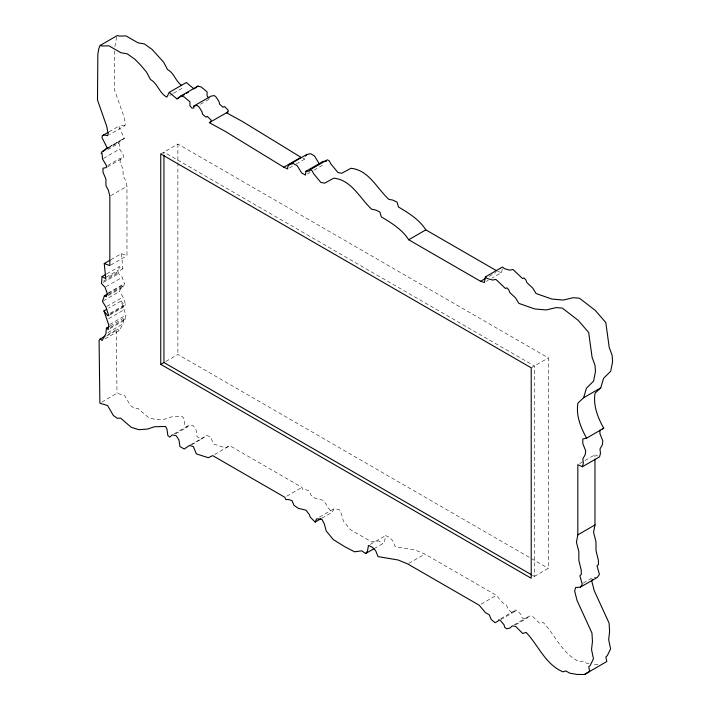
<?xml version="1.0" encoding="UTF-8"?>
<svg xmlns="http://www.w3.org/2000/svg" width="710" height="710" viewBox="0 0 710 710"><rect width="100%" height="100%" fill="white"/><g stroke="black" fill="none" stroke-linecap="round" stroke-linejoin="round"><path stroke-width="0.53" stroke-dasharray="3.55 2.66" d="M114.736 50.907L114.638 90.188L123.868 116.475L125.342 123.975L124.862 125.741L109.633 134.536M114.896 46.54L116.644 37.133M110.121 328.464L125.35 319.669L125.91 315.133L121.064 301.005L108.683 308.149M104.947 338.874L119.227 330.629L123.079 323.822L123.522 318.266L125.35 319.669M107.334 167.036L123.513 157.691L123.513 155.641L119.635 149.065L119.209 143.677L118.295 143.562L107.822 149.615M502.272 268.921L501.562 272.587L492.039 278.089M108.302 295.564L123.531 286.769L124.383 283.618L122.191 277.361L118.632 273.634L119.182 266.667L122.892 268.815L107.663 277.61M124.862 125.741L121.011 125.058L119.564 125.759L119.085 127.525L124.419 138.273L108.239 147.618M588.972 663.619L586.797 663.246L582.972 661.054L580.106 661.951C562.497 654.514 555.566 635.477 543.23 622.475L539.893 623.611L532.704 616.431L529.358 616.04L526.971 618.241L523.634 618.871L521.717 617.265L521.229 614.949L517.874 610.982L515.957 609.881L515.007 611.372L512.15 612.792L508.316 609.571L506.39 604.902L502.556 602.701L496.361 595.335L424.908 554.084L415.323 550.108L395.195 546.718L392.781 540.745L389.417 537.284L385.574 535.597L384.634 541.171L382.726 543.647L375.111 548.049M103.403 300.809L119.591 291.464L121.499 285.908L123.531 286.769M321.816 518.211L332.289 512.167L333.718 508.901L338.989 509.381L341.404 513.827L343.347 521.06L350.562 529.793L371.694 541.916L378.883 540.931L382.726 543.647M118.295 143.562L119.378 141.76L124.419 138.273M106.713 336.016L116.236 330.514L117.372 329.049L119.227 330.629M175.512 433.854L186.934 427.251L189.33 425.05L193.182 425.734L196.084 429.949L197.06 436.641L201.4 439.135L206.681 435.523L210.533 436.703L213.444 443.998L225.478 447.832L229.792 445.711L301.998 487.397L302.948 489.722L305.344 489.563L309.187 490.752L311.122 495.429L315.453 498.429L323.139 500.284L326.502 504.766L327.47 507.366L332.289 512.167M169.69 95.486L172.548 93.844M173.497 93.294L183.97 87.241M109.091 131.803L119.564 125.759M108.692 147.218L122.981 138.974M107.956 148.355L119.378 141.76M103.447 158.41L119.635 149.065M200.477 104.263L209.042 99.311M107.769 165.457L120.141 158.312L123.513 157.691M160.753 153.937L177.891 144.041L548.351 357.92L548.351 568.346L532.802 577.319M110.787 195.623L126.975 186.277L125.51 180.322L123.087 175.858L123.07 169.202L120.159 162.404L120.141 158.312M110.929 259.683L121.401 253.639L126.975 255.698L126.975 186.277M110.787 265.043L126.975 255.698M289.591 167.835L292.449 166.184M296.256 163.983L304.821 159.04L304.821 156.99M106.811 273.811L119.182 266.667M106.243 277.131L118.623 269.986M103.394 281.213L118.632 272.418M103.403 282.429L118.632 273.634M106.012 286.707L122.191 277.361M307.368 174.012L310.226 172.361M314.033 170.16L322.597 165.217M108.195 292.955L124.383 283.618M108.168 293.603L121.499 285.908M108.586 294.508L123.815 285.713M106.811 306.418L122.999 297.082L119.591 291.464M110.361 313.128L125.59 304.333L122.999 297.082M110.458 313.909L124.738 305.664L125.883 305.717L125.59 304.333M109.695 315.062L125.883 305.717M108.745 318.63L123.984 309.835M109.722 324.479L125.91 315.133M110.192 325.961L123.522 318.266M110.396 327.416L125.635 318.621M107.84 332.617L123.079 323.822M107.849 334.543L117.372 329.049M165.794 361.452L177.891 354.467L548.351 568.346M101.77 402.073L117.008 393.278L124.72 395.665L130.534 405.641L134.394 408.365L137.767 408.259L148.39 417.418L156.102 419.796L164.764 419.14L171.5 416.868L182.568 416.575L184.023 418.944L184.999 425.636L186.934 427.251M174.101 433.845L189.33 425.05M190.493 444.859L206.681 435.523M191.877 444.629L201.4 439.135M489.163 276.341L495.828 272.498M486.332 281.382L488.231 280.281M214.562 454.506L229.792 445.711M286.76 496.192L301.998 487.397M531.213 367.815L548.351 357.92M319.438 517.146L333.718 508.901M370.345 544.392L385.574 535.597M579.733 463.568L594.971 454.773L597.705 456.015M408.72 563.429L424.908 554.084M481.123 604.13L496.361 595.335M500.728 618.676L515.957 609.881M500.728 619.626L515.007 611.372M583.221 583.105L592.743 577.603L596.56 577.354M514.129 624.835L529.358 616.04M515.549 624.835L526.971 618.241M594.43 664.569L599.542 664.596M497.737 271.397L501.562 272.587M302.904 158.188L304.821 159.04M532.473 575.295L534.39 576.405L534.39 365.978L163.939 152.1L163.939 154.31M121.064 301.005L124.738 305.664M121.401 253.639L122.892 268.815M116.236 330.514L117.008 393.278M594.971 454.773L594.971 456.965M177.891 144.041L177.891 354.467"/><path stroke-width="1.06" d="M109.242 326.511L106.385 328.162L105.941 333.718L102.089 340.525L100.234 338.945L99.098 340.409L99.87 403.173L107.583 405.552L113.396 415.536L117.257 418.261L120.629 418.154L131.252 427.313L138.965 429.692L147.636 429.035L154.363 426.763L165.43 426.47L166.885 428.831L167.862 435.532L169.796 437.147L172.193 434.946L176.044 435.62L178.947 439.845L179.932 446.537L184.263 449.022L189.543 445.41L193.395 446.599L196.306 453.885L208.341 457.728L212.654 455.607L284.861 497.293L285.81 499.618L288.207 499.458L292.05 500.648L293.984 505.325L298.315 508.324L306.001 510.179L309.374 514.661L310.341 517.262L315.151 522.063L320.858 518.761M326.423 161.303L323.068 161.401L305.93 171.296L305.46 175.113L301.617 172.894L297.277 165.794L293.434 163.575L289.591 164.418L287.683 166.885L287.683 168.936L283.84 167.223L225.132 131.297L209.246 122.635L227.821 112.038L228.292 110.272L224.44 106.509L222.993 107.21L219.621 104.246L219.133 101.921L216.23 97.181L214.305 95.557L210.941 96.169L193.803 106.065L193.812 108.106L191.886 108.018L189.952 105.888L189.943 101.787L184.156 96.915L180.784 95.992L176.95 98.885L169.228 92.389L166.832 97.137C159.315 93.188 157.753 83.514 150.422 79.484L146.544 72.136L140.749 65.213L134.953 59.303L127.232 53.827L120.966 52.762L108.896 45.804L102.151 45.999L100.225 45.396L98.788 48.653L97.838 54.244L97.501 100.075L106.731 126.371L108.204 133.862L107.725 135.637L103.873 134.944L102.426 135.645L101.947 137.421L107.281 148.168L102.24 151.656L101.157 153.458L102.071 153.573L102.497 158.96L106.376 165.536L106.376 167.587L103.012 168.199L103.021 172.299L105.932 179.089L105.95 185.754L108.373 190.218L109.837 196.173L109.837 265.593L104.263 263.534L105.754 278.711L102.045 276.563L101.494 283.53L105.053 287.257L107.245 293.505L106.393 296.665L104.361 295.804L102.453 301.351L105.861 306.969L108.745 315.604L107.6 315.56L103.926 310.9L106.784 309.249M315.151 522.063L316.58 518.797L321.852 519.276L324.266 523.723L326.209 530.956L333.425 539.689L344.953 546.807L354.556 551.803L361.745 550.827L365.588 553.543L367.496 551.066L368.437 545.484L372.28 547.179L375.643 550.64L378.057 556.613L398.186 560.004L407.771 563.971L479.223 605.231L485.418 612.597L489.252 614.798L491.178 619.466L495.012 622.688L497.87 621.268L498.819 619.777L500.736 620.877L504.091 624.844L504.579 627.152L506.496 628.767L509.842 628.137L512.221 625.936L515.566 626.327L522.755 633.506L526.092 632.37C538.428 645.372 545.36 664.4 562.968 671.846L565.834 670.941L569.66 673.142L577.292 674.465L584.454 674.5L589.691 671.403L588.723 666.77L590.152 665.554L593.462 658.809L591.528 649.561L592.459 641.449L591.954 633.018L577.07 600.553L574.656 591.031L575.606 587.498L580.372 587.188L582.271 584.206L579.857 575.703L581.286 574.488L581.277 570.405L578.863 560.367L578.836 551.705L576.422 542.174L577.833 534.843L577.833 464.668L582.395 466.745L583.336 463.213L582.848 458.864L585.226 454.631L585.688 450.832L582.803 443.572L582.795 438.984L586.602 438.132L603.74 428.236C597.802 417.569 592.992 405.632 595.051 393.207L600.758 387.846L603.589 378.288L610.724 371.206L612.606 361.603L612.109 355.213L609.224 347.447L605.808 322.58L595.282 310.394L579.493 298.227L573.289 297.694L563.27 300.064L551.812 299.043L536.032 293.496L532.669 287.994L526.927 282.642L525.959 280.051L524.042 277.921L522.613 278.622L513.028 269.525L509.682 270.146L504.419 268.637L502.502 267.022L485.365 276.909L484.424 282.482L480.599 281.293L408.676 239.767C402.242 229.472 391.521 223.011 381.341 216.869L379.885 211.953L375.572 209.965L371.738 209.281C359.828 198.392 351.601 179.843 333.771 178.183L324.674 183.136L320.84 182.452L313.616 173.693L312.169 170.817L310.243 169.708L309.294 171.199L305.93 171.296M594.971 459.157L594.971 524.947L593.56 532.278L595.974 541.81L596.001 550.472L598.415 560.509L598.423 564.592L596.995 565.808L599.409 574.31L597.509 577.292L580.372 587.188M592.264 579.369L591.794 581.135L594.208 590.667L609.091 623.123L609.597 631.554L608.665 639.666L610.6 648.922L607.281 655.667L605.861 656.883L606.828 661.507L584.454 674.5M210.684 121.934L211.154 120.168L207.302 116.404L205.856 117.106L202.483 114.141L201.995 111.816L199.093 107.077L197.167 105.453L193.803 106.065M586.602 438.132C580.665 427.464 575.854 415.527 577.913 403.102L583.62 397.742L586.451 388.184L593.587 381.101L595.468 371.499L594.971 365.109L592.087 357.334L588.67 332.475L578.144 320.29L562.356 308.122L556.152 307.59L546.132 309.95L534.674 308.939L518.895 303.392L515.531 297.889L509.789 292.538L508.822 289.946L506.904 287.816L505.476 288.517L495.891 279.42L492.545 280.042L487.282 278.524L485.365 276.909M305.46 156.173L306.729 154.523L310.572 153.679L314.415 155.898L318.755 162.998M194.851 88.413L197.921 86.096L201.294 87.019L207.08 91.892L207.089 95.992L209.024 98.122M100.225 45.396L117.363 35.5L119.289 36.103L126.034 35.908L138.104 42.875L144.361 43.931L152.091 49.416L163.682 62.24L167.551 69.589C174.181 72.899 175.574 81.331 181.565 85.342M169.228 92.389L186.366 82.493L194.078 88.99M102.426 135.645L108.142 132.353M180.784 95.992L197.921 86.096M176.95 98.885L179.799 97.234M182.656 95.584L184.565 94.492M186.464 93.392L188.372 92.291M105.843 148.869L107.742 147.769M102.24 151.656L105.098 150.005M104.263 263.534L109.979 260.233M283.84 167.223L300.978 157.327L242.27 121.401L226.383 112.739L227.821 112.038M289.591 164.418L306.729 154.523M102.045 276.563L105.852 274.362M310.243 169.708L327.381 159.812L329.307 160.921L330.753 163.797L337.978 172.557L341.812 173.24L350.909 168.288C368.73 169.947 376.966 188.505 388.876 199.386L392.71 200.069L397.023 202.057L398.479 206.974C408.658 213.115 419.379 219.576 425.814 229.871L496.778 270.847M104.361 295.804L107.219 294.153M100.234 338.945L105 336.194M160.753 364.363L531.213 578.242L531.213 367.815L160.753 153.937L160.753 364.363L163.939 362.526L531.515 574.745M408.676 239.767L425.814 229.871M480.599 281.293L485.356 278.542M583.62 397.742L600.758 387.846M365.588 553.543L374.161 548.599M582.395 466.745L599.533 456.849L600.474 453.317L599.985 448.968L602.364 444.735L602.826 440.937L599.941 433.677L599.932 430.011M577.833 534.843L594.971 524.947M602.311 428.938L603.74 428.236M106.385 328.162L108.213 329.564L108.772 325.029L103.926 310.9M163.939 155.419L163.939 362.526"/></g></svg>
